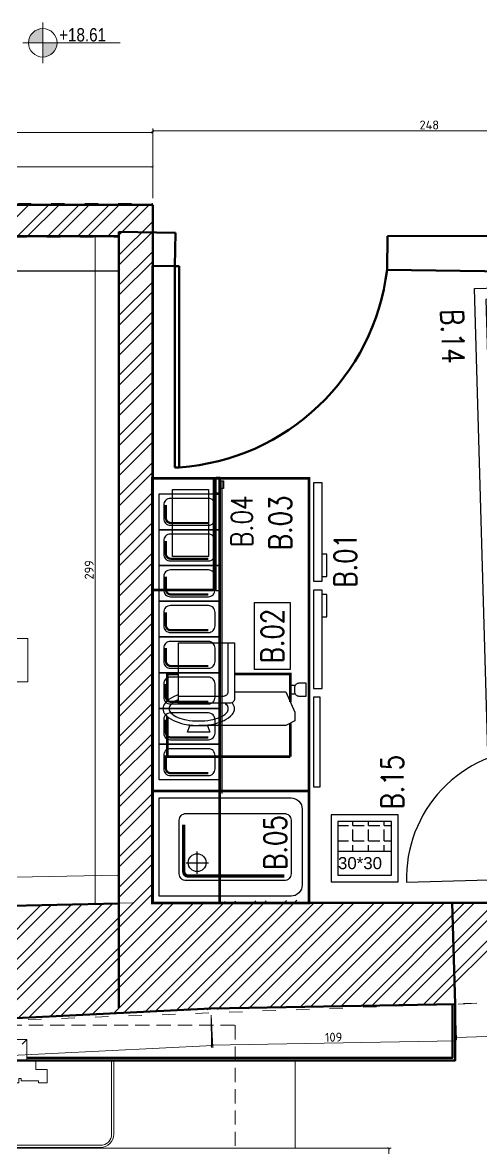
# Model space of a CAD drawing. Header units: inches. Extents: x -3731 to -279, y 59992 to 62726.
# Drawn here: x -1856 to -1651, y 61299 to 61802 of the extents above; entities that cross this region are included whole.
import ezdxf
from ezdxf.enums import TextEntityAlignment as Align

# ---------------------------------------------------------------- set-up
doc = ezdxf.new("R2010")
doc.units = ezdxf.units.IN
doc.linetypes.add('ACAD_ISO03W100', pattern=[30, 12, -18])
doc.linetypes.add('HIDDEN', pattern=[9.525, 6.35, -3.175])
for name, color, linetype in [('-DWG_ANA', 7, 'Continuous'), ('-DWG_ANA_1', 7, 'Continuous'), ('-DWG_DETAY1', 7, 'Continuous'), ('-DWG_DETAY2', 7, 'Continuous'), ('-DWG_DETAY4', 7, 'Continuous'), ('DVL-C', 7, 'Continuous'), ('Kıtc-002 Çizgi', 7, 'Continuous'), ('Kıtc-028 Yer Izgarası', 252, 'Continuous'), ('NO', 7, 'Continuous'), ('NO-C', 7, 'Continuous'), ('PLAN', 9, 'Continuous')]:
    doc.layers.add(name, color=color, linetype=linetype)
for name, color, linetype, lineweight in [('A-DUVAR 0.20', 41, 'Continuous', 20), ('A-DUVAR 0.50', 40, 'Continuous', 50), ('Auto-Metal', 71, 'Continuous', 18), ('Auto-Olcu', 33, 'Continuous', 15), ('Auto-Silik', 251, 'Continuous', 5), ('Auto-Silik_Cizgiler', 47, 'Continuous', 9), ('Auto-SilikCizgiler', 251, 'Continuous', 9), ('Auto-Tefris', 32, 'Continuous', 9), ('OLCU+KOT', 70, 'Continuous', 20), ('yazi mekan 020', 9, 'Continuous', 20)]:
    doc.layers.add(name, color=color, linetype=linetype, lineweight=lineweight)
doc.styles.add('1-20', font='isocpeur.ttf', dxfattribs={"height": 4})
doc.styles.add('ROMANS', font='romans.shx', dxfattribs={"width": 0.8})
doc.styles.get("Standard").update_dxf_attribs({"font": 'arial.ttf'})
doc.styles.add('STYLE1', font='technic_.ttf')
doc.styles.add('TROMANS', font='romanstw.shx', dxfattribs={"width": 0.8})
doc.dimstyles.new('ölçü 1_20', dxfattribs={"dimtxt": 4, "dimasz": 1, "dimexe": 1, "dimexo": 3, "dimtad": 1, "dimdec": 0, "dimtxsty": '1-20', "dimblk": 'ARCHTICK', "dimcen": 1.5, "dimclrd": 256, "dimclre": 256, "dimclrt": 256, "dimadec": 0, "dimazin": 0, "dimtfac": 1, "dimtdec": 0, "dimtmove": 0, "dimatfit": 3, "dimldrblk": 'ARCHTICK', "dimfxl": 1, "dimlwd": -1, "dimlwe": -1, "dimarcsym": 0})

# ---------------------------------------------------------------- blocks, each defined once
blk = doc.blocks.new('_ARCHTICK')
at = {"color": 0, "linetype": 'ByBlock', "const_width": 0.15}
blk.add_lwpolyline([(-0.5, -0.5), (0.5, 0.5)], dxfattribs=at)
blk = doc.blocks.new('*D154')
at = {"layer": 'Auto-Olcu', "ltscale": 5, "transparency": 16777216}
for p, q in [((-1662.4, 61360.22), (-1661.9, 61347.24)), ((-1565.09, 61363.94), (-1564.59, 61350.96)), ((-1564.63, 61351.96), (-1661.94, 61348.24))]:
    blk.add_line(p, q, dxfattribs=at)
at = {"layer": 'DEFPOINTS', "color": 0, "ltscale": 5, "transparency": 16777216}
for p in [(-1565.2, 61366.94), (-1662.52, 61363.22), (-1661.94, 61348.24)]:
    blk.add_point(p, dxfattribs=at)
at = {"layer": 'Auto-Olcu', "ltscale": 5, "transparency": 16777216}
for p, rotation in [((-1564.63, 61351.96), 2.1900749773088), ((-1661.94, 61348.24), 182.1900749773088)]:
    blk.add_blockref('_ARCHTICK', p, dxfattribs=dict(at, rotation=rotation))
at = {"layer": 'Auto-Olcu', "ltscale": 5, "transparency": 16777216, "insert": (-1613.39, 61352.72), "char_height": 4, "attachment_point": 5, "rotation": 2.1901, "style": '1-20'}
blk.add_mtext('97', dxfattribs=at)
blk = doc.blocks.new('*D155')
at = {"layer": 'Auto-Olcu', "ltscale": 5, "transparency": 16777216}
for p, q in [((-1662.46, 61360.22), (-1662.21, 61345.77)), ((-1771.72, 61358.31), (-1771.47, 61343.85)), ((-1662.23, 61346.77), (-1771.49, 61344.85))]:
    blk.add_line(p, q, dxfattribs=at)
at = {"layer": 'DEFPOINTS', "color": 0, "ltscale": 5, "transparency": 16777216}
for p in [(-1771.77, 61361.31), (-1662.52, 61363.22), (-1771.49, 61344.85)]:
    blk.add_point(p, dxfattribs=at)
at = {"layer": 'Auto-Olcu', "ltscale": 5, "transparency": 16777216}
for p, rotation in [((-1771.49, 61344.85), 181.0043439624046), ((-1662.23, 61346.77), 1.004343962404661)]:
    blk.add_blockref('_ARCHTICK', p, dxfattribs=dict(at, rotation=rotation))
at = {"layer": 'Auto-Olcu', "ltscale": 5, "transparency": 16777216, "insert": (-1716.9, 61348.44), "char_height": 4, "attachment_point": 5, "rotation": 1.0043, "style": '1-20'}
blk.add_mtext('109', dxfattribs=at)
blk = doc.blocks.new('*D156')
at = {"layer": 'Auto-Olcu', "ltscale": 5, "transparency": 16777216}
for p, q in [((-1771.62, 61358.31), (-1770.89, 61343.73)), ((-1770.94, 61344.73), (-2233.94, 61321.4)), ((-2234.62, 61334.97), (-2233.89, 61320.4))]:
    blk.add_line(p, q, dxfattribs=at)
at = {"layer": 'DEFPOINTS', "color": 0, "ltscale": 5, "transparency": 16777216}
for p in [(-1771.77, 61361.31), (-2234.77, 61337.97), (-2233.94, 61321.4)]:
    blk.add_point(p, dxfattribs=at)
at = {"layer": 'Auto-Olcu', "ltscale": 5, "transparency": 16777216}
for p, rotation in [((-1770.94, 61344.73), 2.885342304133873), ((-2233.94, 61321.4), 182.8853423041339)]:
    blk.add_blockref('_ARCHTICK', p, dxfattribs=dict(at, rotation=rotation))
at = {"layer": 'Auto-Olcu', "ltscale": 5, "transparency": 16777216, "insert": (-2002.57, 61335.69), "char_height": 4, "attachment_point": 5, "rotation": 2.8853, "style": '1-20'}
blk.add_mtext('464', dxfattribs=at)
blk = doc.blocks.new('*D211')
at = {"layer": 'Auto-Olcu', "ltscale": 5, "transparency": 16777216}
for p, q in [((-1815.94, 61706.89), (-1824.67, 61706.89)), ((-1823.67, 61706.89), (-1823.67, 61408.21)), ((-1815.94, 61408.21), (-1824.67, 61408.21))]:
    blk.add_line(p, q, dxfattribs=at)
at = {"layer": 'DEFPOINTS', "color": 0, "ltscale": 5, "transparency": 16777216}
for p in [(-1812.94, 61706.89), (-1823.67, 61408.21), (-1812.94, 61408.21)]:
    blk.add_point(p, dxfattribs=at)
at = {"layer": 'Auto-Olcu', "ltscale": 5, "transparency": 16777216}
for p, rotation in [((-1823.67, 61706.89), 90), ((-1823.67, 61408.21), 270)]:
    blk.add_blockref('_ARCHTICK', p, dxfattribs=dict(at, rotation=rotation))
at = {"layer": 'Auto-Olcu', "ltscale": 5, "transparency": 16777216, "insert": (-1826.3, 61557.55), "char_height": 4, "attachment_point": 5, "rotation": 90, "style": '1-20'}
blk.add_mtext('299', dxfattribs=at)
blk = doc.blocks.new('*D212')
at = {"layer": 'Auto-Olcu', "ltscale": 5, "transparency": 16777216}
for p, q in [((-1920.58, 61418.68), (-1813.22, 61421.01)), ((-1813, 61411.21), (-1813.24, 61422.01)), ((-1920.37, 61408.89), (-1920.6, 61419.68))]:
    blk.add_line(p, q, dxfattribs=at)
at = {"layer": 'DEFPOINTS', "color": 0, "ltscale": 5, "transparency": 16777216}
for p in [(-1813.22, 61421.01), (-1920.3, 61405.89), (-1812.94, 61408.21)]:
    blk.add_point(p, dxfattribs=at)
at = {"layer": 'Auto-Olcu', "ltscale": 5, "transparency": 16777216}
for p, rotation in [((-1813.22, 61421.01), 1.238634670894709), ((-1920.58, 61418.68), 181.2386346708947)]:
    blk.add_blockref('_ARCHTICK', p, dxfattribs=dict(at, rotation=rotation))
at = {"layer": 'Auto-Olcu', "ltscale": 5, "transparency": 16777216, "insert": (-1866.95, 61422.47), "char_height": 4, "attachment_point": 5, "rotation": 1.2386, "style": '1-20'}
blk.add_mtext('107', dxfattribs=at)
blk = doc.blocks.new('*D213')
at = {"layer": 'Auto-Olcu', "ltscale": 5, "transparency": 16777216}
for p, q in [((-1797.86, 61730.64), (-1797.86, 61754.98)), ((-1550.28, 61753.98), (-1797.86, 61753.98)), ((-1550.28, 61743.62), (-1550.28, 61754.98))]:
    blk.add_line(p, q, dxfattribs=at)
at = {"layer": 'DEFPOINTS', "color": 0, "ltscale": 5, "transparency": 16777216}
for p in [(-1797.86, 61753.98), (-1550.28, 61740.62), (-1797.86, 61727.64)]:
    blk.add_point(p, dxfattribs=at)
at = {"layer": 'Auto-Olcu', "ltscale": 5, "transparency": 16777216, "rotation": 180}
blk.add_blockref('_ARCHTICK', (-1797.86, 61753.98), dxfattribs=at)
at = {"layer": 'Auto-Olcu', "ltscale": 5, "transparency": 16777216}
blk.add_blockref('_ARCHTICK', (-1550.28, 61753.98), dxfattribs=at)
at = {"layer": 'Auto-Olcu', "ltscale": 5, "transparency": 16777216, "insert": (-1674.07, 61756.6), "char_height": 4, "attachment_point": 5, "style": '1-20'}
blk.add_mtext('248', dxfattribs=at)
blk = doc.blocks.new('*D214')
at = {"layer": 'Auto-Olcu', "ltscale": 5, "transparency": 16777216}
for p, q in [((-2225.35, 61723.89), (-2225.35, 61738.86)), ((-1797.85, 61737.86), (-2225.35, 61737.86)), ((-1797.85, 61723.89), (-1797.85, 61738.86))]:
    blk.add_line(p, q, dxfattribs=at)
at = {"layer": 'DEFPOINTS', "color": 0, "ltscale": 5, "transparency": 16777216}
for p in [(-2225.35, 61737.86), (-2225.35, 61720.89), (-1797.85, 61720.89)]:
    blk.add_point(p, dxfattribs=at)
at = {"layer": 'Auto-Olcu', "ltscale": 5, "transparency": 16777216}
for p, rotation in [((-2225.35, 61737.86), 180.0000000000039), ((-1797.85, 61737.86), 3.836930773104541e-12)]:
    blk.add_blockref('_ARCHTICK', p, dxfattribs=dict(at, rotation=rotation))
at = {"layer": 'Auto-Olcu', "ltscale": 5, "transparency": 16777216, "insert": (-2011.6, 61740.49), "char_height": 4, "attachment_point": 5, "style": '1-20'}
blk.add_mtext('427', dxfattribs=at)
blk = doc.blocks.new('*D216')
at = {"layer": 'Auto-Olcu', "ltscale": 5, "transparency": 16777216}
for p, q in [((-2355.79, 61723.89), (-2355.79, 61754.23)), ((-1797.85, 61753.23), (-2355.79, 61753.23)), ((-1797.85, 61723.89), (-1797.85, 61754.23))]:
    blk.add_line(p, q, dxfattribs=at)
at = {"layer": 'DEFPOINTS', "color": 0, "ltscale": 5, "transparency": 16777216}
for p in [(-2355.79, 61753.23), (-2355.79, 61720.89), (-1797.85, 61720.89)]:
    blk.add_point(p, dxfattribs=at)
at = {"layer": 'Auto-Olcu', "ltscale": 5, "transparency": 16777216}
for p, rotation in [((-2355.79, 61753.23), 180.0000000000029), ((-1797.85, 61753.23), 2.957634137601417e-12)]:
    blk.add_blockref('_ARCHTICK', p, dxfattribs=dict(at, rotation=rotation))
at = {"layer": 'Auto-Olcu', "ltscale": 5, "transparency": 16777216, "insert": (-2076.82, 61755.85), "char_height": 4, "attachment_point": 5, "style": '1-20'}
blk.add_mtext('558', dxfattribs=at)
blk = doc.blocks.new('*D301')
at = {"layer": 'Auto-Olcu', "ltscale": 5, "transparency": 16777216}
for p, q in [((-1662.4, 61360.22), (-1661.9, 61347.24)), ((-1565.09, 61363.94), (-1564.59, 61350.96)), ((-1564.63, 61351.96), (-1661.94, 61348.24))]:
    blk.add_line(p, q, dxfattribs=at)
at = {"layer": 'DEFPOINTS', "color": 0, "ltscale": 5, "transparency": 16777216}
for p in [(-1565.2, 61366.94), (-1662.52, 61363.22), (-1661.94, 61348.24)]:
    blk.add_point(p, dxfattribs=at)
at = {"layer": 'Auto-Olcu', "ltscale": 5, "transparency": 16777216}
for p, rotation in [((-1564.63, 61351.96), 2.190074977290335), ((-1661.94, 61348.24), 182.1900749772904)]:
    blk.add_blockref('_ARCHTICK', p, dxfattribs=dict(at, rotation=rotation))
at = {"layer": 'Auto-Olcu', "ltscale": 5, "transparency": 16777216, "insert": (-1613.39, 61352.72), "char_height": 4, "attachment_point": 5, "rotation": 2.1901, "style": '1-20'}
blk.add_mtext('97', dxfattribs=at)
blk = doc.blocks.new('*D311')
at = {"layer": 'Auto-Olcu', "ltscale": 5, "transparency": 16777216}
for p, q in [((-1751.04, 61298.75), (-1691.19, 61298.75)), ((-1692.19, 61248.75), (-1692.19, 61298.75)), ((-1685.52, 61248.75), (-1693.19, 61248.75))]:
    blk.add_line(p, q, dxfattribs=at)
at = {"layer": 'DEFPOINTS', "color": 0, "ltscale": 5, "transparency": 16777216}
for p in [(-1754.04, 61298.75), (-1692.19, 61298.75), (-1682.52, 61248.75)]:
    blk.add_point(p, dxfattribs=at)
at = {"layer": 'Auto-Olcu', "ltscale": 5, "transparency": 16777216}
for p, rotation in [((-1692.19, 61298.75), 90), ((-1692.19, 61248.75), 270)]:
    blk.add_blockref('_ARCHTICK', p, dxfattribs=dict(at, rotation=rotation))
at = {"layer": 'Auto-Olcu', "ltscale": 5, "transparency": 16777216, "insert": (-1694.81, 61273.75), "char_height": 4, "attachment_point": 5, "rotation": 90, "style": '1-20'}
blk.add_mtext('50', dxfattribs=at)
blk = doc.blocks.new('rat-fke006')
at = {"layer": '-DWG_ANA', "color": 0, "const_width": 1.2}
blk.add_lwpolyline([(0, 0), (90, 0), (90, -75), (0, -75)], close=True, dxfattribs=at)
at = {"layer": '-DWG_DETAY1', "color": 0}
for points in [[(12.29, -38.49), (12.29, -52.49)], [(5.29, -45.49), (19.29, -45.49)], [(88, -75), (88, -80), (30, -80), (30, -75), (28, -75), (28, -80), (2, -80), (2, -75)], [(33, -80), (33, -86), (36, -86), (36, -80)]]:
    blk.add_lwpolyline(points, dxfattribs=at)
blk.add_circle((12.29, -45.49), 5, dxfattribs=at)
at = {"layer": '-DWG_DETAY4', "color": 0}
blk.add_lwpolyline([(30, -80, 0.414214), (88, -138), (88, -80)], format="xyb", dxfattribs=at)
at = {"layer": 'NO-C', "color": 0}
blk.add_lwpolyline([(5, -54), (35, -54), (35, -70), (5, -70)], close=True, dxfattribs=at)
at = {"layer": '-DWG_DETAY1', "color": 0, "linetype": 'Continuous', "style": 'TROMANS', "width": 0.8}
blk.add_text('6 E', height=8, dxfattribs=at).set_placement((65, -15))
at = {"layer": 'NO', "linetype": 'Continuous', "style": 'ROMANS', "width": 0.8}
blk.add_attdef('NO', text='', height=10, dxfattribs=at).set_placement((20, -62), align=Align.MIDDLE)
blk = doc.blocks.new('T_140')
at = {"layer": '-DWG_ANA', "color": 0, "const_width": 1.2}
blk.add_lwpolyline([(0, 0), (140, 0), (140, -70), (0, -70)], close=True, dxfattribs=at)
blk = doc.blocks.new('GN14')
at = {"layer": '-DWG_DETAY1', "color": 0}
blk.add_lwpolyline([(0, 0), (0, -27), (16, -27), (16, 0)], close=True, dxfattribs=at)
blk.add_lwpolyline([(14, -5), (14, -22, -0.414214), (11, -25), (5, -25, -0.414214), (2, -22), (2, -5, -0.414214), (5, -2), (11, -2, -0.414214)], format="xyb", close=True, dxfattribs=at)
at = {"layer": '-DWG_DETAY1', "color": 0, "const_width": 1}
blk.add_lwpolyline([(5, -3), (10.8, -3, -0.414214), (13, -5.2), (13, -22)], format="xyb", dxfattribs=at)
blk = doc.blocks.new('A$C16A674B4')
at = {"layer": '-DWG_DETAY1', "color": 0}
for points in [[(6, 138.6), (3, 138.6), (3, 98.6), (6, 98.6)], [(6, 94.6), (2, 94.6), (2, 50.6), (6, 50.6)], [(6, 46.6), (2, 46.6), (2, 2.6), (6, 2.6)]]:
    blk.add_lwpolyline(points, close=True, dxfattribs=at)
at = {"layer": '-DWG_DETAY2', "color": 0}
for points in [[(2, 62.6), (0, 62.6), (0, 52.6), (2, 52.6)], [(2, 44.6), (0, 44.6), (0, 34.6), (2, 34.6)]]:
    blk.add_lwpolyline(points, dxfattribs=at)
at = {"layer": 'PLAN', "color": 0, "linetype": 'Continuous'}
blk.add_lwpolyline([(47, 1.6), (47, 141.6)], dxfattribs=at)
at = {"layer": '-DWG_ANA', "color": 0, "extrusion": (0, 0, -1), "zscale": -1, "rotation": 90}
blk.add_blockref('T_140', (-78, 0.6), dxfattribs=at)
at = {"layer": 'PLAN', "color": 0, "extrusion": (0, 0, -1), "zscale": -1, "rotation": 90}
for p in [(-75, 119.6), (-75, 103.6), (-75, 87.6), (-75, 71.6), (-75, 55.6), (-75, 39.6), (-75, 23.6), (-75, 7.6)]:
    blk.add_blockref('GN14', p, dxfattribs=at)
at = {"layer": 'NO', "linetype": 'Continuous', "style": 'ROMANS', "width": 0.8}
blk.add_attdef('NO', text='', height=10, rotation=270, dxfattribs=at).set_placement((24.39, 23.79), align=Align.MIDDLE)
blk = doc.blocks.new('ESS-MDG250')
at = {"layer": '-DWG_ANA', "color": 0, "const_width": 1.2}
for points in [[(-19, -55), (-19, 0), (-1.06, 0)], [(6.06, 0), (18, 0), (18, -5)], [(18, -30), (18, -55), (5.5, -55)], [(-4, -55), (-19, -55)]]:
    blk.add_lwpolyline(points, dxfattribs=at)
at = {"layer": '-DWG_DETAY1', "color": 0}
blk.add_lwpolyline([(8.72, -5, 0.030231), (7.8, -2.68, 0.10253), (5, 1.06, 0.182991), (2.5, 2.01, 0.182991), (0, 1.06, 0.10253), (-2.8, -2.68, 0.061694), (-4.38, -7.51, 0.047958), (-5, -14, 0.047958), (-4.38, -20.49, 0.061694), (-2.8, -25.32, 0.10253), (0, -29.06, 0.182991), (2.5, -30.01, 0.182991), (5, -29.06, 0.10253)], format="xyb", dxfattribs=at)
blk.add_lwpolyline([(5, -28), (5, -5), (32, -5), (32, -30), (7, -30, -0.414214)], format="xyb", close=True, dxfattribs=at)
blk.add_lwpolyline([(10, -30), (10, -53), (1, -57), (-3, -57), (-5, -53), (-5, -14)], dxfattribs=at)
at = {"layer": '-DWG_DETAY2', "color": 0}
for points in [[(6.53, -5, 0.005246), (6.39, -4.64, 0.098603), (4.29, -1.5, 0.198521), (2.5, -0.76, 0.198521), (0.71, -1.5, 0.098603), (-1.39, -4.64, 0.055894), (-2.54, -8.61, 0.042631), (-3, -14, 0.042631)], [(32, -27), (10, -27, -0.414214), (8, -25), (8, -5)], [(-3, -14, 0.042631), (-2.54, -19.39, 0.055894), (-1.39, -23.36, 0.098603), (0.71, -26.5, 0.198521), (2.5, -27.24, 0.198521), (4.29, -26.5, 0.027655), (5, -25.7, 0.055894)]]:
    blk.add_lwpolyline(points, format="xyb", dxfattribs=at)
for points in [[(-5, -18), (-8, -19), (-8, -9), (-5, -10), (-5, -18)], [(9, -57), (9, -55), (13, -55), (13, -57)]]:
    blk.add_lwpolyline(points, dxfattribs=at)
blk.add_lwpolyline([(10, -57), (12, -57, -0.414214), (14, -59), (14, -62), (8, -62), (8, -59, -0.414214)], format="xyb", close=True, dxfattribs=at)
at = {"layer": 'NO-C', "color": 0}
blk.add_lwpolyline([(20, -39), (50, -39), (50, -55), (20, -55)], close=True, dxfattribs=at)
at = {"layer": 'NO', "linetype": 'Continuous', "style": 'ROMANS', "width": 0.8}
blk.add_attdef('NO', text='', height=10, dxfattribs=at).set_placement((35, -47), align=Align.MIDDLE)
blk = doc.blocks.new('A$C42C44838')
at = {"layer": '-DWG_ANA', "color": 0, "const_width": 1.2}
blk.add_lwpolyline([(70.6, 0.6), (0.6, 0.6), (0.6, 50.6), (70.6, 50.6)], close=True, dxfattribs=at)
at = {"layer": '-DWG_DETAY1', "color": 0, "linetype": 'Continuous'}
blk.add_lwpolyline([(62.6, 3.6), (3.6, 3.6), (3.6, 47.6), (62.6, 47.6, -0.414214), (67.6, 42.6), (67.6, 8.6, -0.414214)], format="xyb", close=True, dxfattribs=at)
at = {"layer": '-DWG_DETAY1', "color": 0}
blk.add_lwpolyline([(12.6, 13.6), (12.6, 37.6, -0.414214), (15.6, 40.6), (59.6, 40.6, -0.414214), (62.6, 37.6), (62.6, 13.6, -0.414214), (59.6, 10.6), (15.6, 10.6, -0.414214)], format="xyb", close=True, dxfattribs=at)
at = {"layer": '-DWG_DETAY2', "color": 0, "const_width": 1.5}
blk.add_lwpolyline([(14.6, 35.6), (14.6, 14.6, 0.414214), (16.6, 12.6), (59.6, 12.6)], format="xyb", dxfattribs=at)
at = {"layer": '-DWG_DETAY2', "color": 0}
for points in [[(20.6, 13.6), (20.6, 23.6)], [(15.6, 18.6), (25.6, 18.6)]]:
    blk.add_lwpolyline(points, dxfattribs=at)
blk.add_circle((20.6, 18.6), 4, dxfattribs=at)
at = {"layer": 'NO', "linetype": 'Continuous', "style": 'ROMANS', "width": 0.8}
blk.add_attdef('NO', text='', height=10, rotation=90, dxfattribs=at).set_placement((55.6, 27.6), align=Align.MIDDLE)
blk = doc.blocks.new('RRN193')
at = {"layer": '-DWG_ANA_1', "color": 0, "const_width": 1.2}
blk.add_lwpolyline([(0, -30), (0, 0), (190, 0), (190, -30)], close=True, dxfattribs=at)
at = {"layer": 'NO-C', "color": 0}
blk.add_lwpolyline([(155, -9), (185, -9), (185, -25), (155, -25)], close=True, dxfattribs=at)
at = {"layer": 'NO', "linetype": 'Continuous', "style": 'ROMANS', "width": 0.8}
blk.add_attdef('NO', text='', height=10, dxfattribs=at).set_placement((170, -17), align=Align.MIDDLE)
blk = doc.blocks.new('A$C5B0C0E22')
at = {"layer": '-DWG_ANA', "color": 0, "const_width": 1.13}
blk.add_lwpolyline([(31.76, 50.54), (31.76, 0.57), (4.24, 0.57), (4.24, 50.54)], close=True, dxfattribs=at)
at = {"layer": '-DWG_DETAY1', "color": 0}
for points in [[(1.4, 7.7), (1.4, 50.97), (3.29, 50.97), (3.29, 7.7)], [(1.4, 0.13), (1.4, 7.28), (3.29, 7.28), (3.29, 0.13)]]:
    blk.add_lwpolyline(points, close=True, dxfattribs=at)
blk.add_lwpolyline([(1.4, 1.66), (0, 1.66), (0, 5.14), (1.4, 5.14)], dxfattribs=at)
at = {"layer": 'NO', "linetype": 'Continuous', "style": 'ROMANS', "width": 0.8}
blk.add_attdef('NO', text='', height=9.45, rotation=270, dxfattribs=at).set_placement((15.57, 18.52), align=Align.MIDDLE)
blk = doc.blocks.new('A$C428246CF')
at = {"layer": 'DVL-C', "color": 0}
blk.add_lwpolyline([(118, 275), (118, 0), (18, 0), (18, 275)], close=True, dxfattribs=at)
for points in [[(38, 270), (23, 270), (23, 235)], [(38, 5), (23, 5), (23, 40)]]:
    blk.add_lwpolyline(points, dxfattribs=at)
at = {"layer": 'NO', "linetype": 'Continuous', "style": 'ROMANS', "width": 0.8}
blk.add_attdef('NO', text='', height=10, rotation=270, dxfattribs=at).set_placement((5, 15), align=Align.MIDDLE)
blk = doc.blocks.new('A$C1AAB3821')
at = {"layer": 'Kıtc-028 Yer Izgarası'}
for p, q in [((30, 30), (0, 30)), ((0, 30), (0, 0)), ((27, 27), (3, 27)), ((3, 27), (3, 3)), ((3, 25.24), (7.74, 25.24)), ((9.65, 25.24), (9.65, 27)), ((9.65, 25.24), (14.73, 25.24)), ((16.63, 25.24), (16.63, 27)), ((16.63, 25.24), (21.71, 25.24)), ((23.62, 25.24), (23.62, 27)), ((23.62, 25.24), (27, 25.24)), ((27, 3), (27, 27)), ((30, 0), (30, 30)), ((9.65, 18.25), (9.65, 23.33)), ((16.63, 18.25), (16.63, 23.33)), ((23.62, 18.25), (23.62, 23.33)), ((3, 18.25), (7.74, 18.25)), ((9.65, 18.25), (14.73, 18.25)), ((9.65, 13.5), (9.65, 16.35)), ((16.63, 18.25), (21.71, 18.25)), ((16.63, 13.5), (16.63, 16.35)), ((23.62, 18.25), (27, 18.25)), ((23.62, 13.5), (23.62, 16.35)), ((27, 13.5), (3, 13.5)), ((3, 13.5), (3, 3)), ((27, 3), (27, 13.5)), ((0, 0), (30, 0)), ((3, 3), (27, 3)), ((3, 3), (27, 3))]:
    blk.add_line(p, q, dxfattribs=at)
blk.add_text('30*30', height=5.4, dxfattribs=at).set_placement((3, 5.64))

msp = doc.modelspace()

# ---------------------------------------------------------------- hatches: boundary and pattern name
at = {"layer": 'OLCU+KOT'}
h = msp.add_hatch(color=256, dxfattribs=at)
h.paths.add_polyline_path([(-1847.05, 61799.76, 0.414214), (-1853.43, 61793.38), (-1847.05, 61793.38)])
h.paths.add_polyline_path([(-1840.68, 61793.38), (-1847.05, 61793.38), (-1847.05, 61787, 0.414214)])

# ---------------------------------------------------------------- linework, layer by layer
at = {"layer": 'A-DUVAR 0.20', "linetype": 'ACAD_ISO03W100', "ltscale": 0.5}
msp.add_line((-1565.2, 61366.68), (-1662.52, 61363.22), dxfattribs=at)
at = {"layer": 'A-DUVAR 0.50'}
for p, q in [((-2225.35, 61720.89), (-1797.85, 61720.89)), ((-1797.85, 61720.89), (-1797.86, 61684.85)), ((-1628.73, 61707.08), (-1692.72, 61706.87)), ((-1812.94, 61706.89), (-1920.3, 61706.89)), ((-1812.94, 61408.21), (-1812.94, 61706.89)), ((-1797.86, 61684.85), (-1797.94, 61408.53)), ((-1920.3, 61405.89), (-1812.94, 61408.21)), ((-1663.81, 61408.53), (-1662.52, 61363.22)), ((-1771.77, 61361.31), (-2234.77, 61337.97)), ((-1662.52, 61363.22), (-1771.77, 61361.31)), ((-1662.52, 61363.22), (-1662.52, 61337.95)), ((-1861.24, 61337.95), (-1662.52, 61337.95))]:
    msp.add_line(p, q, dxfattribs=at)
at = {"layer": 'A-DUVAR 0.50', "color": 0}
for p, q in [((-1812.94, 61708.77), (-1812.94, 61361.53)), ((-1812.94, 61708.77), (-1787.71, 61708.37)), ((-1787.94, 61693.37), (-1787.71, 61708.37)), ((-1692.96, 61691.87), (-1692.72, 61706.87)), ((-1797.94, 61693.53), (-1797.94, 61408.53)), ((-1787.94, 61693.37), (-1797.94, 61693.53)), ((-1797.94, 61693.53), (-1787.94, 61693.37)), ((-1797.94, 61693.53), (-1787.94, 61693.37)), ((-1787.94, 61693.37), (-1787.94, 61603.37)), ((-1785.94, 61693.37), (-1787.94, 61693.37)), ((-1785.94, 61603.37), (-1785.94, 61693.37)), ((-1553.97, 61689.66), (-1692.96, 61691.87)), ((-1692.96, 61691.87), (-1553.97, 61689.66)), ((-1787.94, 61603.37), (-1785.94, 61603.37)), ((-1797.94, 61408.53), (-1545.94, 61408.53))]:
    msp.add_line(p, q, dxfattribs=at)
at = {"layer": 'A-DUVAR 0.50'}
for points in [[(-1854.24, 61337.96), (-1662.52, 61337.95), (-1662.52, 61363.22)], [(-1854.24, 61339.16), (-1663.72, 61339.15), (-1663.72, 61363.22)]]:
    msp.add_lwpolyline(points, dxfattribs=at)
at = {"layer": 'A-DUVAR 0.50', "color": 0}
msp.add_arc((-1793.21, 61704.11), 101, 274.1268, 353.035, dxfattribs=at)
at = {"layer": 'Auto-Metal', "ltscale": 5}
for points in [[(-1815.24, 61337.96), (-1815.24, 61305.07, -0.414214), (-1821.24, 61299.07), (-2087.82, 61299.07, -0.414214), (-2093.82, 61305.07), (-2093.82, 61337.95)], [(-1816.24, 61337.96), (-1816.24, 61305.07, -0.414214), (-1821.24, 61300.07), (-2087.82, 61300.07, -0.414214), (-2092.82, 61305.07), (-2092.82, 61337.95)]]:
    msp.add_lwpolyline(points, format="xyb", dxfattribs=at)
at = {"layer": 'Auto-Silik', "linetype": 'HIDDEN'}
msp.add_lwpolyline([(-1900.88, 61353.75), (-1760.88, 61353.75), (-1760.88, 61298.75), (-1900.88, 61298.75)], close=True, dxfattribs=at)
at = {"layer": 'Auto-Silik_Cizgiler'}
for p, q in [((-1867.28, 61706.89), (-1853.38, 61720.78)), ((-1858.3, 61706.89), (-1844.41, 61720.78)), ((-1853.81, 61706.89), (-1839.92, 61720.78)), ((-1844.83, 61706.89), (-1830.94, 61720.78)), ((-1840.34, 61706.89), (-1826.45, 61720.78)), ((-1831.36, 61706.89), (-1817.47, 61720.77)), ((-1826.87, 61706.89), (-1812.98, 61720.77)), ((-1817.89, 61706.89), (-1804.01, 61720.77)), ((-1813.4, 61706.89), (-1799.52, 61720.77)), ((-1812.94, 61698.37), (-1797.86, 61713.45)), ((-1812.94, 61693.88), (-1797.86, 61708.96)), ((-1812.94, 61684.9), (-1797.86, 61699.98)), ((-1812.94, 61680.41), (-1797.86, 61695.48)), ((-1812.94, 61671.43), (-1797.86, 61686.5)), ((-1812.94, 61666.94), (-1797.87, 61682.01)), ((-1812.94, 61657.96), (-1797.87, 61673.03)), ((-1812.94, 61653.47), (-1797.87, 61668.54)), ((-1812.94, 61644.49), (-1797.87, 61659.55)), ((-1812.94, 61640), (-1797.87, 61655.06)), ((-1812.94, 61631.02), (-1797.88, 61646.08)), ((-1812.94, 61626.53), (-1797.88, 61641.59)), ((-1812.94, 61617.55), (-1797.88, 61632.6)), ((-1812.94, 61613.06), (-1797.88, 61628.11)), ((-1812.94, 61604.07), (-1797.88, 61619.13)), ((-1812.94, 61599.58), (-1797.88, 61614.64)), ((-1812.94, 61590.6), (-1797.89, 61605.66)), ((-1812.94, 61586.11), (-1797.89, 61601.16)), ((-1812.94, 61577.13), (-1797.89, 61592.18)), ((-1812.94, 61572.64), (-1797.89, 61587.69)), ((-1812.94, 61563.66), (-1797.89, 61578.71)), ((-1812.94, 61559.17), (-1797.9, 61574.22)), ((-1812.94, 61550.19), (-1797.9, 61565.23)), ((-1812.94, 61545.7), (-1797.9, 61560.74)), ((-1812.94, 61536.72), (-1797.9, 61551.76)), ((-1812.94, 61532.23), (-1797.9, 61547.27)), ((-1812.94, 61523.25), (-1797.91, 61538.29)), ((-1812.94, 61518.76), (-1797.91, 61533.79)), ((-1812.94, 61509.78), (-1797.91, 61524.81)), ((-1812.94, 61505.29), (-1797.91, 61520.32)), ((-1812.94, 61496.31), (-1797.91, 61511.34)), ((-1812.94, 61491.82), (-1797.91, 61506.85)), ((-1812.94, 61482.84), (-1797.92, 61497.86)), ((-1812.94, 61478.35), (-1797.92, 61493.37)), ((-1812.94, 61469.37), (-1797.92, 61484.39)), ((-1812.94, 61464.88), (-1797.92, 61479.9)), ((-1812.94, 61455.9), (-1797.92, 61470.91)), ((-1812.94, 61451.41), (-1797.93, 61466.42)), ((-1812.94, 61442.43), (-1797.93, 61457.44)), ((-1812.94, 61437.94), (-1797.93, 61452.95)), ((-1812.94, 61428.96), (-1797.93, 61443.97)), ((-1812.94, 61424.47), (-1797.93, 61439.47)), ((-1812.94, 61415.49), (-1797.94, 61430.49)), ((-1812.94, 61411), (-1797.94, 61426)), ((-1858, 61356.96), (-1797.94, 61417.02)), ((-1853.27, 61357.2), (-1797.94, 61412.53)), ((-1900.55, 61354.81), (-1847.92, 61407.45)), ((-1895.83, 61355.05), (-1843.33, 61407.55)), ((-1886.37, 61355.53), (-1834.15, 61407.75)), ((-1881.64, 61355.77), (-1829.56, 61407.85)), ((-1872.18, 61356.24), (-1820.38, 61408.05)), ((-1867.46, 61356.48), (-1815.79, 61408.15)), ((-1843.81, 61357.67), (-1792.86, 61408.63)), ((-1839.08, 61357.91), (-1788.28, 61408.72)), ((-1829.63, 61358.39), (-1779.13, 61408.89)), ((-1824.9, 61358.63), (-1774.55, 61408.98)), ((-1815.44, 61359.1), (-1765.4, 61409.15)), ((-1810.71, 61359.34), (-1760.82, 61409.24)), ((-1801.26, 61359.82), (-1751.66, 61409.41)), ((-1796.53, 61360.06), (-1747.09, 61409.5)), ((-1787.29, 61360.32), (-1737.93, 61409.67)), ((-1782.67, 61360.44), (-1733.36, 61409.76)), ((-1773.45, 61360.69), (-1725.6, 61408.53)), ((-1768.84, 61360.81), (-1721.11, 61408.53)), ((-1759.61, 61361.06), (-1712.13, 61408.53)), ((-1755, 61361.18), (-1707.64, 61408.53)), ((-1745.77, 61361.43), (-1698.66, 61408.53)), ((-1741.16, 61361.55), (-1694.17, 61408.53)), ((-1731.93, 61361.79), (-1685.19, 61408.53)), ((-1727.32, 61361.92), (-1680.7, 61408.53)), ((-1718.09, 61362.16), (-1671.72, 61408.53)), ((-1713.48, 61362.29), (-1667.23, 61408.53)), ((-1704.25, 61362.53), (-1658.25, 61408.53)), ((-1699.64, 61362.66), (-1653.76, 61408.53)), ((-1690.41, 61362.9), (-1644.78, 61408.53)), ((-1685.8, 61363.03), (-1640.29, 61408.53)), ((-1676.57, 61363.27), (-1631.31, 61408.53)), ((-1671.96, 61363.39), (-1626.82, 61408.53)), ((-1662.73, 61363.64), (-1662.56, 61363.81))]:
    msp.add_line(p, q, dxfattribs=at)
at = {"layer": 'Auto-SilikCizgiler', "color": 1, "linetype": 'ACAD_ISO03W100', "ltscale": 0.5, "true_color": 0xe60000}
for p, q in [((-1797.92, 61707.08), (-1797.92, 61692.08)), ((-1812.92, 61408.4), (-2157.52, 61400.95)), ((-1812.92, 61408.4), (-1797.92, 61408.73))]:
    msp.add_line(p, q, dxfattribs=at)
for points in [[(-1918.28, 61721.46), (-1797.92, 61721.46), (-1797.92, 61707.08)], [(-1920.28, 61706.46), (-1812.92, 61706.46), (-1812.92, 61408.4)], [(-1797.92, 61692.08), (-1797.92, 61408.73)], [(-1928.57, 61353.54), (-1543.52, 61367.74)]]:
    msp.add_lwpolyline(points, dxfattribs=at)
at = {"layer": 'Auto-Tefris', "ltscale": 2}
for p, q in [((-1856.24, 61345.39), (-1854.24, 61347.39)), ((-1734.04, 61298.75), (-1734.04, 61337.95)), ((-2094.04, 61298.75), (-1734.04, 61298.75))]:
    msp.add_line(p, q, dxfattribs=at)
for points in [[(-2054.82, 61337.95), (-2054.82, 61347.39), (-1854.24, 61347.39), (-1854.24, 61337.95)], [(-1850.09, 61337.95), (-1861.24, 61337.95), (-1861.24, 61327.95), (-1857.75, 61327.95), (-1857.75, 61329.95), (-1856.75, 61329.95), (-1856.75, 61328.95), (-1848.97, 61328.95), (-1848.97, 61327.95), (-1845.09, 61327.95), (-1845.09, 61333.95), (-1850.09, 61333.95), (-1850.09, 61337.95)]]:
    msp.add_lwpolyline(points, dxfattribs=at)
msp.add_lwpolyline([(-2093.82, 61337.96), (-1815.24, 61337.96), (-1815.24, 61305.07, -0.414214), (-1821.24, 61299.07), (-2087.82, 61299.07, -0.414214), (-2093.82, 61305.07)], format="xyb", close=True, dxfattribs=at)
at = {"layer": 'OLCU+KOT'}
for p, q in [((-1847.05, 61802.46), (-1847.05, 61784.3)), ((-1855.98, 61793.38), (-1812.43, 61793.38))]:
    msp.add_line(p, q, dxfattribs=at)
msp.add_circle((-1847.05, 61793.38), 6.38, dxfattribs=at)
at = {"layer": 'yazi mekan 020'}
msp.add_lwpolyline([(-1889.56, 61507.44), (-1853.73, 61507.44), (-1853.73, 61526.81), (-1889.56, 61526.81)], close=True, dxfattribs=at)

# ---------------------------------------------------------------- block references
at = {"layer": 'A-DUVAR 0.50', "color": 0}
ref = msp.add_blockref('A$C428246CF', (-1663.98, 61408.02), dxfattribs=dict(at, rotation=1.636275435156809))
ref.add_attrib('NO', 'B.14', dxfattribs={"layer": 'NO', "linetype": 'Continuous', "height": 10, "rotation": 271.6363, "style": 'ROMANS', "width": 0.8}).set_placement((-1663.56, 61662.03), align=Align.MIDDLE)
ref = msp.add_blockref('A$C16A674B4', (-1719.94, 61599.13), dxfattribs=dict(at, rotation=180))
ref.add_attrib('NO', 'B.01', dxfattribs={"layer": 'NO', "linetype": 'Continuous', "height": 10, "rotation": 90, "style": 'ROMANS', "width": 0.8}).set_placement((-1711.62, 61561.78), align=Align.MIDDLE)
ref = msp.add_blockref('RRN193', (-1797.94, 61408.53), dxfattribs=dict(at, rotation=90))
ref.add_attrib('NO', 'B.03', dxfattribs={"layer": 'NO', "linetype": 'Continuous', "height": 10, "rotation": 90, "style": 'ROMANS', "width": 0.8}).set_placement((-1740.74, 61578.56), align=Align.MIDDLE)
ref = msp.add_blockref('A$C5B0C0E22', (-1766.19, 61599.1), dxfattribs=dict(at, rotation=180))
ref.add_attrib('NO', 'B.04', dxfattribs={"layer": 'NO', "linetype": 'Continuous', "height": 9.449, "rotation": 90, "style": 'ROMANS', "width": 0.8}).set_placement((-1757.94, 61579.31), align=Align.MIDDLE)
for name, p, rotation, values in [('ESS-MDG250', (-1791.26, 61492.93), 89.99999999999999, {'NO': 'B.02'}), ('rat-fke006', (-1548.83, 61509.73), 271.6362754351568, {'NO': 'B.06'})]:
    msp.add_blockref(name, p, dxfattribs=dict(at, rotation=rotation)).add_auto_attribs(values)
msp.add_blockref('A$C42C44838', (-1798.54, 61407.93), dxfattribs=at).add_auto_attribs({'NO': 'B.05'})
at = {"layer": 'Kıtc-002 Çizgi'}
msp.add_blockref('A$C1AAB3821', (-1717.94, 61417.99), dxfattribs=at)

# ---------------------------------------------------------------- texts
at = {"layer": 'NO', "linetype": 'Continuous', "style": 'ROMANS', "width": 0.8}
msp.add_attdef('B.15', text='NO', height=10, rotation=90, dxfattribs=at).set_placement((-1690.54, 61462.55), align=Align.MIDDLE)
at = {"layer": 'OLCU+KOT', "style": 'STYLE1'}
msp.add_text('+18.61', height=5.94, dxfattribs=at).set_placement((-1839.73, 61794))

# ---------------------------------------------------------------- dimensions: what is measured, and where the dimension line sits
at = {"layer": 'Auto-Olcu', "ltscale": 5}
for p1, p2, distance, picture, middle in [((-1797.85, 61720.89), (-2355.79, 61720.89), -32.34, '*D216', (-2076.82, 61755.85)), ((-1797.8547, 61720.888), (-2225.3526, 61720.888), -16.9743, '*D214', (-2011.6036, 61740.4873)), ((-1812.94, 61706.89), (-1812.94, 61408.21), -10.74, '*D211', (-1826.3, 61557.55)), ((-1920.3, 61405.89), (-1812.94, 61408.21), 12.8, '*D212', (-1866.95, 61422.47)), ((-1565.2, 61366.94), (-1662.52, 61363.22), 14.99, '*D154', (-1613.39, 61352.72)), ((-1565.2, 61366.94), (-1662.52, 61363.22), 14.99, '*D301', (-1613.39, 61352.72)), ((-1771.77, 61361.31), (-2234.77, 61337.97), 16.59, '*D156', (-2002.57, 61335.69)), ((-1662.52, 61363.22), (-1771.77, 61361.31), 16.45, '*D155', (-1716.9, 61348.44))]:
    dim = msp.add_aligned_dim(p1=p1, p2=p2, distance=distance, dimstyle='ölçü 1_20', dxfattribs=at)
    dim.commit()
    dim.dimension.update_dxf_attribs({"geometry": picture, "text_midpoint": middle})
dim = msp.add_linear_dim(base=(-1797.86, 61753.98), p1=(-1550.28, 61740.62), p2=(-1797.86, 61727.64), dimstyle='ölçü 1_20', dxfattribs=at)
dim.commit()
dim.dimension.update_dxf_attribs({"geometry": '*D213', "text_midpoint": (-1674.07, 61756.6)})
msp.add_aligned_dim(p1=(-1920.3, 61706.89), p2=(-1812.94, 61706.89), distance=-15.53, dimstyle='ölçü 1_20', dxfattribs=at).render()
dim = msp.add_linear_dim(base=(-1692.19, 61298.75), p1=(-1682.52, 61248.75), p2=(-1754.04, 61298.75), angle=90, dimstyle='ölçü 1_20', dxfattribs=at)
dim.commit()
dim.dimension.update_dxf_attribs({"geometry": '*D311', "text_midpoint": (-1694.81, 61273.75)})

doc.saveas('drawing.dxf')
